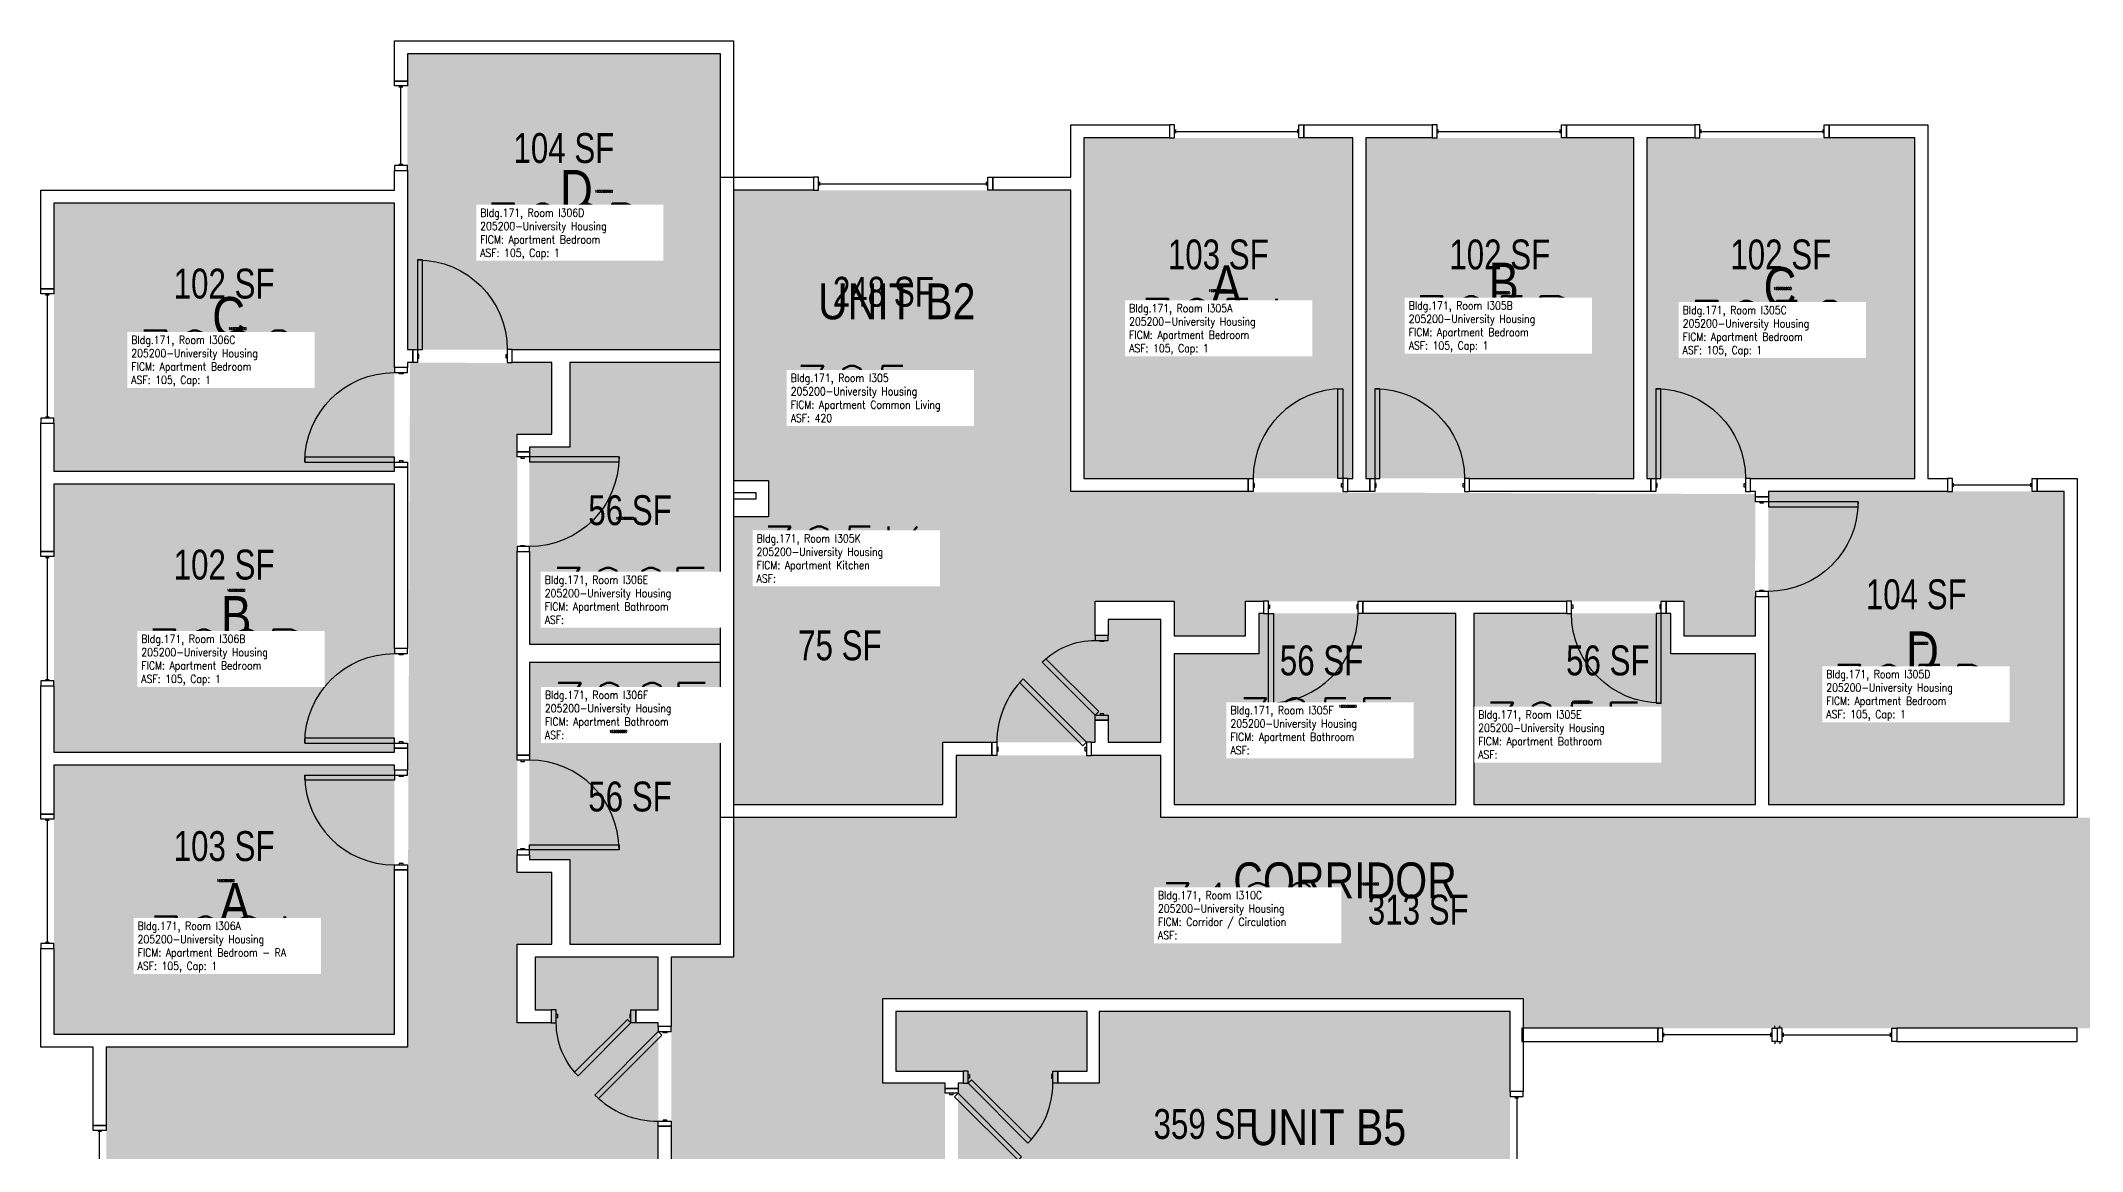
# Model space of a CAD drawing. Header units: inches. Extents: x 79 to 1966, y -19 to 1892.
# Drawn here: x 79 to 899, y 1446 to 1892 of the extents above; entities that cross this region are included whole.
import ezdxf
from ezdxf.enums import TextEntityAlignment as Align

# ---------------------------------------------------------------- set-up
doc = ezdxf.new("R2010")
doc.units = ezdxf.units.IN
doc.header["$LTSCALE"] = 48
doc.header["$MEASUREMENT"] = 0
for name, color, linetype in [('A-AREA-IDEN', 1, 'Continuous'), ('A-DOOR', 2, 'Continuous'), ('A-GLZ', 1, 'Continuous'), ('A-IDEN-RNUM', 7, 'Continuous'), ('A-IDEN-SNUM', 4, 'Continuous'), ('A-IDEN-VNUM', 4, 'Continuous'), ('A-WALL', 5, 'Continuous'), ('AREA-TEXT', 3, 'Continuous'), ('Rooms-Category-Color', 7, 'Continuous'), ('Rooms-College-Color', 7, 'Continuous'), ('Rooms-Department-Color', 7, 'Continuous'), ('Rooms-Division-Color', 7, 'Continuous'), ('Rooms-Information', 7, 'Continuous')]:
    doc.layers.add(name, color=color, linetype=linetype)
doc.styles.add('AREA', font='arial.ttf', dxfattribs={"width": 0.75, "height": 12})
doc.styles.add('ROOMSNUMBER', font='txt.shx', dxfattribs={"height": 0.03})
doc.styles.add('ROOMVNUMBER', font='simplex.shx', dxfattribs={"width": 0.85})
doc.styles.get("Standard").update_dxf_attribs({"font": 'ARIALN.TTF'})

msp = doc.modelspace()

# ---------------------------------------------------------------- hatches: boundary and pattern name
h = msp.add_hatch()
h.set_pattern_fill('ANSI31', color=256, style=0)
h.set_pattern_definition([(135, (956.54862, 2230.9285), (0.088388348, 0.088388348), [])])
h.paths.add_polyline_path([(625.08, 1646.98), (566.34, 1646.98), (566.34, 1637.77), (625.08, 1637.77)], flags=9)
h = msp.add_hatch()
h.set_pattern_fill('ANSI31', color=256, style=0)
h.set_pattern_definition([(225, (-293.52646, 1951.06687), (-0.088388348, 0.088388348), [])])
h.paths.add_polyline_path([(290.42, 1619.6), (290.42, 1560.86), (299.63, 1560.86), (299.63, 1619.6)], flags=9)
at = {"layer": 'Rooms-Category-Color', "true_color": 0x728ef3}
for points in [[(352.32, 1886.57), (226.57, 1886.59), (226.57, 1767.84), (352.32, 1767.84)], [(606.32, 1852.84), (498.32, 1852.84), (498.32, 1716.09), (606.32, 1716.09), (606.3, 1852.39)], [(719.19, 1852.84), (611.57, 1852.84), (611.55, 1716.1), (719.19, 1716.09), (719.18, 1852.39)], [(724.44, 1852.84), (832.07, 1852.84), (832.07, 1716.09), (724.43, 1716.1), (724.43, 1852.39)], [(768.07, 1652.84), (739.32, 1652.84), (739.32, 1666.71), (563.28, 1666.71), (563.28, 1652.84), (534.53, 1652.84), (534.53, 1666.71), (502.84, 1666.71), (502.84, 1653.04), (508.09, 1653.04), (508.09, 1659.46), (529.28, 1659.46), (529.28, 1610.09), (508.09, 1610.09), (508.09, 1619.04), (502.84, 1619.04), (502.84, 1610.09), (441.71, 1610.09), (441.71, 1715.21), (357.57, 1715.21), (357.57, 1831.84), (493.07, 1831.84), (493.07, 1710.84), (768.07, 1709.77), (767.85, 1652.84)], [(84.57, 1718.96), (84.57, 1826.59), (221.32, 1826.59), (221.3, 1718.95), (85.01, 1718.95)], [(284.57, 1762.59), (284.57, 1733.84), (270.69, 1733.84), (270.69, 1557.8), (284.57, 1557.8), (284.57, 1529.05), (270.69, 1529.05), (270.69, 1497.35), (284.37, 1497.35), (284.37, 1502.6), (277.94, 1502.6), (277.94, 1523.8), (327.32, 1523.8), (327.32, 1502.6), (318.37, 1502.6), (318.37, 1497.35), (327.32, 1497.35), (327.32, 1436.23), (222.19, 1436.23), (222.19, 1352.09), (105.57, 1352.09), (105.57, 1487.59), (226.57, 1487.59), (227.63, 1762.59), (284.57, 1762.37)], [(275.57, 1728.57), (275.57, 1649.44), (352.32, 1649.44), (352.32, 1762.57), (291.82, 1762.59), (291.82, 1728.59)], [(371.57, 1715.21), (371.57, 1700.59), (357.57, 1700.59), (357.57, 1585.09), (441.71, 1585.09), (441.71, 1715.21)], [(84.57, 1713.71), (84.57, 1606.09), (221.3, 1606.07), (221.32, 1713.71), (85.01, 1713.7)], [(892.05, 1585.09), (892.07, 1710.84), (773.32, 1710.84), (773.32, 1585.09)], [(647.66, 1585.09), (534.53, 1585.09), (534.53, 1645.59), (568.53, 1645.59), (568.53, 1661.84), (647.68, 1661.84)], [(734.05, 1661.84), (654.93, 1661.84), (654.93, 1585.09), (768.05, 1585.09), (768.07, 1645.59), (734.07, 1645.59)], [(352.32, 1642.18), (352.32, 1529.05), (291.82, 1529.05), (291.82, 1563.05), (275.57, 1563.05), (275.57, 1642.19)], [(84.57, 1600.84), (84.57, 1492.84), (221.32, 1492.84), (221.32, 1600.84), (85.01, 1600.82)], [(422.79, 1501.96), (499.54, 1501.96), (499.54, 1477.99), (487.79, 1477.99), (487.79, 1473.12), (504.42, 1473.12), (504.42, 1501.96), (669.54, 1501.96), (669.54, 1366.46), (548.54, 1366.46), (548.54, 978.59), (490.54, 978.59), (490.54, 1007.71), (500.54, 1007.71), (500.54, 1184.79), (490.54, 1184.79), (490.54, 1213.92), (504.41, 1213.92), (504.41, 1243.54), (497.16, 1243.54), (497.16, 1355.67), (436.79, 1355.67), (436.79, 1362.92), (422.79, 1362.92), (422.79, 1409.12), (447.79, 1409.12), (447.79, 1473.12), (449.79, 1473.12), (449.79, 1477.99), (422.79, 1477.99)]]:
    msp.add_hatch(color=171, dxfattribs=at).paths.add_polyline_path(points)
at = {"layer": 'Rooms-Category-Color', "true_color": 0xadadad}
for points in [[(357.57, 1579.84), (446.96, 1579.84), (446.96, 1604.84), (529.28, 1604.84), (529.28, 1579.84), (906.57, 1579.84), (906.57, 1495.21), (674.79, 1495.21), (674.79, 1507.21), (417.54, 1507.21), (332.57, 1507.21), (332.57, 1523.8), (357.57, 1523.8)], [(332.57, 1507.21), (417.54, 1507.21), (417.54, 1473.12), (442.54, 1473.12), (442.54, 1413.99), (417.54, 1413.99), (417.54, 849.94), (357.57, 809.24), (357.57, 1175.12), (332.57, 1175.12), (332.57, 1257.44), (357.57, 1257.44), (357.57, 1441.48), (332.57, 1441.48)]]:
    msp.add_hatch(color=253, dxfattribs=at).paths.add_polyline_path(points)
at = {"layer": 'Rooms-College-Color', "true_color": 0xadadad}
for points in [[(352.32, 1886.57), (226.57, 1886.59), (226.57, 1767.84), (352.32, 1767.84)], [(606.32, 1852.84), (498.32, 1852.84), (498.32, 1716.09), (606.32, 1716.09), (606.3, 1852.39)], [(719.19, 1852.84), (611.57, 1852.84), (611.55, 1716.1), (719.19, 1716.09), (719.18, 1852.39)], [(724.44, 1852.84), (832.07, 1852.84), (832.07, 1716.09), (724.43, 1716.1), (724.43, 1852.39)], [(768.07, 1652.84), (739.32, 1652.84), (739.32, 1666.71), (563.28, 1666.71), (563.28, 1652.84), (534.53, 1652.84), (534.53, 1666.71), (502.84, 1666.71), (502.84, 1653.04), (508.09, 1653.04), (508.09, 1659.46), (529.28, 1659.46), (529.28, 1610.09), (508.09, 1610.09), (508.09, 1619.04), (502.84, 1619.04), (502.84, 1610.09), (441.71, 1610.09), (441.71, 1715.21), (357.57, 1715.21), (357.57, 1831.84), (493.07, 1831.84), (493.07, 1710.84), (768.07, 1709.77), (767.85, 1652.84)], [(84.57, 1718.96), (84.57, 1826.59), (221.32, 1826.59), (221.3, 1718.95), (85.01, 1718.95)], [(284.57, 1762.59), (284.57, 1733.84), (270.69, 1733.84), (270.69, 1557.8), (284.57, 1557.8), (284.57, 1529.05), (270.69, 1529.05), (270.69, 1497.35), (284.37, 1497.35), (284.37, 1502.6), (277.94, 1502.6), (277.94, 1523.8), (327.32, 1523.8), (327.32, 1502.6), (318.37, 1502.6), (318.37, 1497.35), (327.32, 1497.35), (327.32, 1436.23), (222.19, 1436.23), (222.19, 1352.09), (105.57, 1352.09), (105.57, 1487.59), (226.57, 1487.59), (227.63, 1762.59), (284.57, 1762.37)], [(275.57, 1728.57), (275.57, 1649.44), (352.32, 1649.44), (352.32, 1762.57), (291.82, 1762.59), (291.82, 1728.59)], [(371.57, 1715.21), (371.57, 1700.59), (357.57, 1700.59), (357.57, 1585.09), (441.71, 1585.09), (441.71, 1715.21)], [(84.57, 1713.71), (84.57, 1606.09), (221.3, 1606.07), (221.32, 1713.71), (85.01, 1713.7)], [(892.05, 1585.09), (892.07, 1710.84), (773.32, 1710.84), (773.32, 1585.09)], [(647.66, 1585.09), (534.53, 1585.09), (534.53, 1645.59), (568.53, 1645.59), (568.53, 1661.84), (647.68, 1661.84)], [(734.05, 1661.84), (654.93, 1661.84), (654.93, 1585.09), (768.05, 1585.09), (768.07, 1645.59), (734.07, 1645.59)], [(352.32, 1642.18), (352.32, 1529.05), (291.82, 1529.05), (291.82, 1563.05), (275.57, 1563.05), (275.57, 1642.19)], [(84.57, 1600.84), (84.57, 1492.84), (221.32, 1492.84), (221.32, 1600.84), (85.01, 1600.82)], [(357.57, 1579.84), (446.96, 1579.84), (446.96, 1604.84), (529.28, 1604.84), (529.28, 1579.84), (906.57, 1579.84), (906.57, 1495.21), (674.79, 1495.21), (674.79, 1507.21), (417.54, 1507.21), (332.57, 1507.21), (332.57, 1523.8), (357.57, 1523.8)], [(332.57, 1507.21), (417.54, 1507.21), (417.54, 1473.12), (442.54, 1473.12), (442.54, 1413.99), (417.54, 1413.99), (417.54, 849.94), (357.57, 809.24), (357.57, 1175.12), (332.57, 1175.12), (332.57, 1257.44), (357.57, 1257.44), (357.57, 1441.48), (332.57, 1441.48)], [(422.79, 1501.96), (499.54, 1501.96), (499.54, 1477.99), (487.79, 1477.99), (487.79, 1473.12), (504.42, 1473.12), (504.42, 1501.96), (669.54, 1501.96), (669.54, 1366.46), (548.54, 1366.46), (548.54, 978.59), (490.54, 978.59), (490.54, 1007.71), (500.54, 1007.71), (500.54, 1184.79), (490.54, 1184.79), (490.54, 1213.92), (504.41, 1213.92), (504.41, 1243.54), (497.16, 1243.54), (497.16, 1355.67), (436.79, 1355.67), (436.79, 1362.92), (422.79, 1362.92), (422.79, 1409.12), (447.79, 1409.12), (447.79, 1473.12), (449.79, 1473.12), (449.79, 1477.99), (422.79, 1477.99)]]:
    msp.add_hatch(color=253, dxfattribs=at).paths.add_polyline_path(points)
at = {"layer": 'Rooms-Department-Color', "true_color": 0x604aed}
for points in [[(352.32, 1886.57), (226.57, 1886.59), (226.57, 1767.84), (352.32, 1767.84)], [(606.32, 1852.84), (498.32, 1852.84), (498.32, 1716.09), (606.32, 1716.09), (606.3, 1852.39)], [(719.19, 1852.84), (611.57, 1852.84), (611.55, 1716.1), (719.19, 1716.09), (719.18, 1852.39)], [(724.44, 1852.84), (832.07, 1852.84), (832.07, 1716.09), (724.43, 1716.1), (724.43, 1852.39)], [(768.07, 1652.84), (739.32, 1652.84), (739.32, 1666.71), (563.28, 1666.71), (563.28, 1652.84), (534.53, 1652.84), (534.53, 1666.71), (502.84, 1666.71), (502.84, 1653.04), (508.09, 1653.04), (508.09, 1659.46), (529.28, 1659.46), (529.28, 1610.09), (508.09, 1610.09), (508.09, 1619.04), (502.84, 1619.04), (502.84, 1610.09), (441.71, 1610.09), (441.71, 1715.21), (357.57, 1715.21), (357.57, 1831.84), (493.07, 1831.84), (493.07, 1710.84), (768.07, 1709.77), (767.85, 1652.84)], [(84.57, 1718.96), (84.57, 1826.59), (221.32, 1826.59), (221.3, 1718.95), (85.01, 1718.95)], [(284.57, 1762.59), (284.57, 1733.84), (270.69, 1733.84), (270.69, 1557.8), (284.57, 1557.8), (284.57, 1529.05), (270.69, 1529.05), (270.69, 1497.35), (284.37, 1497.35), (284.37, 1502.6), (277.94, 1502.6), (277.94, 1523.8), (327.32, 1523.8), (327.32, 1502.6), (318.37, 1502.6), (318.37, 1497.35), (327.32, 1497.35), (327.32, 1436.23), (222.19, 1436.23), (222.19, 1352.09), (105.57, 1352.09), (105.57, 1487.59), (226.57, 1487.59), (227.63, 1762.59), (284.57, 1762.37)], [(275.57, 1728.57), (275.57, 1649.44), (352.32, 1649.44), (352.32, 1762.57), (291.82, 1762.59), (291.82, 1728.59)], [(371.57, 1715.21), (371.57, 1700.59), (357.57, 1700.59), (357.57, 1585.09), (441.71, 1585.09), (441.71, 1715.21)], [(84.57, 1713.71), (84.57, 1606.09), (221.3, 1606.07), (221.32, 1713.71), (85.01, 1713.7)], [(892.05, 1585.09), (892.07, 1710.84), (773.32, 1710.84), (773.32, 1585.09)], [(647.66, 1585.09), (534.53, 1585.09), (534.53, 1645.59), (568.53, 1645.59), (568.53, 1661.84), (647.68, 1661.84)], [(734.05, 1661.84), (654.93, 1661.84), (654.93, 1585.09), (768.05, 1585.09), (768.07, 1645.59), (734.07, 1645.59)], [(352.32, 1642.18), (352.32, 1529.05), (291.82, 1529.05), (291.82, 1563.05), (275.57, 1563.05), (275.57, 1642.19)], [(84.57, 1600.84), (84.57, 1492.84), (221.32, 1492.84), (221.32, 1600.84), (85.01, 1600.82)], [(422.79, 1501.96), (499.54, 1501.96), (499.54, 1477.99), (487.79, 1477.99), (487.79, 1473.12), (504.42, 1473.12), (504.42, 1501.96), (669.54, 1501.96), (669.54, 1366.46), (548.54, 1366.46), (548.54, 978.59), (490.54, 978.59), (490.54, 1007.71), (500.54, 1007.71), (500.54, 1184.79), (490.54, 1184.79), (490.54, 1213.92), (504.41, 1213.92), (504.41, 1243.54), (497.16, 1243.54), (497.16, 1355.67), (436.79, 1355.67), (436.79, 1362.92), (422.79, 1362.92), (422.79, 1409.12), (447.79, 1409.12), (447.79, 1473.12), (449.79, 1473.12), (449.79, 1477.99), (422.79, 1477.99)]]:
    msp.add_hatch(color=173, dxfattribs=at).paths.add_polyline_path(points)
at = {"layer": 'Rooms-Department-Color', "true_color": 0xacacac}
for points in [[(357.57, 1579.84), (446.96, 1579.84), (446.96, 1604.84), (529.28, 1604.84), (529.28, 1579.84), (906.57, 1579.84), (906.57, 1495.21), (674.79, 1495.21), (674.79, 1507.21), (417.54, 1507.21), (332.57, 1507.21), (332.57, 1523.8), (357.57, 1523.8)], [(332.57, 1507.21), (417.54, 1507.21), (417.54, 1473.12), (442.54, 1473.12), (442.54, 1413.99), (417.54, 1413.99), (417.54, 849.94), (357.57, 809.24), (357.57, 1175.12), (332.57, 1175.12), (332.57, 1257.44), (357.57, 1257.44), (357.57, 1441.48), (332.57, 1441.48)]]:
    msp.add_hatch(color=253, dxfattribs=at).paths.add_polyline_path(points)
at = {"layer": 'Rooms-Division-Color', "true_color": 0x604aed}
for points in [[(352.32, 1886.57), (226.57, 1886.59), (226.57, 1767.84), (352.32, 1767.84)], [(606.32, 1852.84), (498.32, 1852.84), (498.32, 1716.09), (606.32, 1716.09), (606.3, 1852.39)], [(719.19, 1852.84), (611.57, 1852.84), (611.55, 1716.1), (719.19, 1716.09), (719.18, 1852.39)], [(724.44, 1852.84), (832.07, 1852.84), (832.07, 1716.09), (724.43, 1716.1), (724.43, 1852.39)], [(768.07, 1652.84), (739.32, 1652.84), (739.32, 1666.71), (563.28, 1666.71), (563.28, 1652.84), (534.53, 1652.84), (534.53, 1666.71), (502.84, 1666.71), (502.84, 1653.04), (508.09, 1653.04), (508.09, 1659.46), (529.28, 1659.46), (529.28, 1610.09), (508.09, 1610.09), (508.09, 1619.04), (502.84, 1619.04), (502.84, 1610.09), (441.71, 1610.09), (441.71, 1715.21), (357.57, 1715.21), (357.57, 1831.84), (493.07, 1831.84), (493.07, 1710.84), (768.07, 1709.77), (767.85, 1652.84)], [(84.57, 1718.96), (84.57, 1826.59), (221.32, 1826.59), (221.3, 1718.95), (85.01, 1718.95)], [(284.57, 1762.59), (284.57, 1733.84), (270.69, 1733.84), (270.69, 1557.8), (284.57, 1557.8), (284.57, 1529.05), (270.69, 1529.05), (270.69, 1497.35), (284.37, 1497.35), (284.37, 1502.6), (277.94, 1502.6), (277.94, 1523.8), (327.32, 1523.8), (327.32, 1502.6), (318.37, 1502.6), (318.37, 1497.35), (327.32, 1497.35), (327.32, 1436.23), (222.19, 1436.23), (222.19, 1352.09), (105.57, 1352.09), (105.57, 1487.59), (226.57, 1487.59), (227.63, 1762.59), (284.57, 1762.37)], [(275.57, 1728.57), (275.57, 1649.44), (352.32, 1649.44), (352.32, 1762.57), (291.82, 1762.59), (291.82, 1728.59)], [(371.57, 1715.21), (371.57, 1700.59), (357.57, 1700.59), (357.57, 1585.09), (441.71, 1585.09), (441.71, 1715.21)], [(84.57, 1713.71), (84.57, 1606.09), (221.3, 1606.07), (221.32, 1713.71), (85.01, 1713.7)], [(892.05, 1585.09), (892.07, 1710.84), (773.32, 1710.84), (773.32, 1585.09)], [(647.66, 1585.09), (534.53, 1585.09), (534.53, 1645.59), (568.53, 1645.59), (568.53, 1661.84), (647.68, 1661.84)], [(734.05, 1661.84), (654.93, 1661.84), (654.93, 1585.09), (768.05, 1585.09), (768.07, 1645.59), (734.07, 1645.59)], [(352.32, 1642.18), (352.32, 1529.05), (291.82, 1529.05), (291.82, 1563.05), (275.57, 1563.05), (275.57, 1642.19)], [(84.57, 1600.84), (84.57, 1492.84), (221.32, 1492.84), (221.32, 1600.84), (85.01, 1600.82)], [(422.79, 1501.96), (499.54, 1501.96), (499.54, 1477.99), (487.79, 1477.99), (487.79, 1473.12), (504.42, 1473.12), (504.42, 1501.96), (669.54, 1501.96), (669.54, 1366.46), (548.54, 1366.46), (548.54, 978.59), (490.54, 978.59), (490.54, 1007.71), (500.54, 1007.71), (500.54, 1184.79), (490.54, 1184.79), (490.54, 1213.92), (504.41, 1213.92), (504.41, 1243.54), (497.16, 1243.54), (497.16, 1355.67), (436.79, 1355.67), (436.79, 1362.92), (422.79, 1362.92), (422.79, 1409.12), (447.79, 1409.12), (447.79, 1473.12), (449.79, 1473.12), (449.79, 1477.99), (422.79, 1477.99)]]:
    msp.add_hatch(color=173, dxfattribs=at).paths.add_polyline_path(points)
at = {"layer": 'Rooms-Division-Color', "true_color": 0xadadad}
for points in [[(357.57, 1579.84), (446.96, 1579.84), (446.96, 1604.84), (529.28, 1604.84), (529.28, 1579.84), (906.57, 1579.84), (906.57, 1495.21), (674.79, 1495.21), (674.79, 1507.21), (417.54, 1507.21), (332.57, 1507.21), (332.57, 1523.8), (357.57, 1523.8)], [(332.57, 1507.21), (417.54, 1507.21), (417.54, 1473.12), (442.54, 1473.12), (442.54, 1413.99), (417.54, 1413.99), (417.54, 849.94), (357.57, 809.24), (357.57, 1175.12), (332.57, 1175.12), (332.57, 1257.44), (357.57, 1257.44), (357.57, 1441.48), (332.57, 1441.48)]]:
    msp.add_hatch(color=253, dxfattribs=at).paths.add_polyline_path(points)

# ---------------------------------------------------------------- linework, layer by layer
at = {"layer": 'A-DOOR'}
for points in [[(230.69, 1767.84), (232.69, 1767.84), (232.69, 1803.84), (230.69, 1803.84)], [(230.69, 1762.59), (228.69, 1762.59), (228.69, 1767.84), (230.69, 1767.84)], [(230.69, 1764.34), (231.19, 1764.34), (231.19, 1765.84), (230.69, 1765.84)], [(266.69, 1764.34), (266.19, 1764.34), (266.19, 1765.84), (266.69, 1765.84)], [(266.69, 1762.59), (268.69, 1762.59), (268.69, 1767.84), (266.69, 1767.84)], [(226.57, 1758.59), (226.57, 1760.59), (221.32, 1760.59), (221.32, 1758.59)], [(224.82, 1758.59), (224.82, 1758.09), (223.32, 1758.09), (223.32, 1758.59)], [(602.32, 1716.09), (600.32, 1716.09), (600.32, 1752.09), (602.32, 1752.09)], [(615.19, 1716.09), (617.19, 1716.09), (617.19, 1752.09), (615.19, 1752.09)], [(728.07, 1716.09), (730.07, 1716.09), (730.07, 1752.09), (728.07, 1752.09)], [(221.32, 1722.59), (221.32, 1724.59), (185.32, 1724.59), (185.32, 1722.59)], [(226.57, 1722.59), (226.57, 1720.59), (221.32, 1720.59), (221.32, 1722.59)], [(224.82, 1722.59), (224.82, 1723.09), (223.32, 1723.09), (223.32, 1722.59)], [(270.69, 1724.69), (270.69, 1726.69), (275.57, 1726.69), (275.57, 1724.69)], [(272.07, 1724.69), (272.07, 1724.19), (273.57, 1724.19), (273.57, 1724.69)], [(275.57, 1724.69), (275.57, 1722.69), (311.57, 1722.69), (311.57, 1724.69)], [(566.32, 1710.84), (564.32, 1710.84), (564.32, 1716.09), (566.32, 1716.09)], [(566.32, 1712.59), (566.82, 1712.59), (566.82, 1714.09), (566.32, 1714.09)], [(602.32, 1712.59), (601.82, 1712.59), (601.82, 1714.09), (602.32, 1714.09)], [(602.32, 1710.84), (604.32, 1710.84), (604.32, 1716.09), (602.32, 1716.09)], [(615.19, 1710.84), (613.19, 1710.84), (613.19, 1716.09), (615.19, 1716.09)], [(615.19, 1712.59), (615.69, 1712.59), (615.69, 1714.09), (615.19, 1714.09)], [(651.19, 1712.59), (650.69, 1712.59), (650.69, 1714.09), (651.19, 1714.09)], [(651.19, 1710.84), (653.19, 1710.84), (653.19, 1716.09), (651.19, 1716.09)], [(728.07, 1710.84), (726.07, 1710.84), (726.07, 1716.09), (728.07, 1716.09)], [(728.07, 1712.59), (728.57, 1712.59), (728.57, 1714.09), (728.07, 1714.09)], [(764.07, 1712.59), (763.57, 1712.59), (763.57, 1714.09), (764.07, 1714.09)], [(764.07, 1710.84), (766.07, 1710.84), (766.07, 1716.09), (764.07, 1716.09)], [(768.07, 1706.71), (768.07, 1708.71), (773.32, 1708.71), (773.32, 1706.71)], [(769.82, 1706.71), (769.82, 1706.21), (771.32, 1706.21), (771.32, 1706.71)], [(773.32, 1706.71), (773.32, 1704.71), (809.32, 1704.71), (809.32, 1706.71)], [(270.69, 1688.69), (270.69, 1686.69), (275.57, 1686.69), (275.57, 1688.69)], [(272.07, 1688.69), (272.07, 1689.19), (273.57, 1689.19), (273.57, 1688.69)], [(572.43, 1666.71), (570.43, 1666.71), (570.43, 1661.84), (572.43, 1661.84)], [(572.43, 1665.34), (572.93, 1665.34), (572.93, 1663.84), (572.43, 1663.84)], [(608.43, 1665.34), (607.93, 1665.34), (607.93, 1663.84), (608.43, 1663.84)], [(608.43, 1666.71), (610.43, 1666.71), (610.43, 1661.84), (608.43, 1661.84)], [(694.18, 1666.71), (692.18, 1666.71), (692.18, 1661.84), (694.18, 1661.84)], [(694.18, 1665.34), (694.68, 1665.34), (694.68, 1663.84), (694.18, 1663.84)], [(730.18, 1665.34), (729.68, 1665.34), (729.68, 1663.84), (730.18, 1663.84)], [(730.18, 1666.71), (732.18, 1666.71), (732.18, 1661.84), (730.18, 1661.84)], [(768.07, 1670.71), (768.07, 1668.71), (773.32, 1668.71), (773.32, 1670.71)], [(769.82, 1670.71), (769.82, 1671.21), (771.32, 1671.21), (771.32, 1670.71)], [(572.43, 1661.84), (574.43, 1661.84), (574.43, 1625.84), (572.43, 1625.84)], [(730.18, 1661.84), (728.18, 1661.84), (728.18, 1625.84), (730.18, 1625.84)], [(508.09, 1651.04), (508.09, 1653.04), (502.84, 1653.04), (502.84, 1651.04)], [(506.34, 1651.04), (506.34, 1650.54), (504.84, 1650.54), (504.84, 1651.04)], [(226.57, 1645.71), (226.57, 1647.71), (221.32, 1647.71), (221.32, 1645.71)], [(224.82, 1645.71), (224.82, 1645.21), (223.32, 1645.21), (223.32, 1645.71)], [(502.84, 1621.04), (504.25, 1622.45), (483.04, 1643.66), (481.62, 1642.25)], [(499.35, 1610.09), (497.93, 1608.67), (472.48, 1634.13), (473.89, 1635.54)], [(508.09, 1621.04), (508.09, 1619.04), (502.84, 1619.04), (502.84, 1621.04)], [(506.34, 1621.04), (506.34, 1621.54), (504.84, 1621.54), (504.84, 1621.04)], [(221.32, 1609.71), (221.32, 1611.71), (185.32, 1611.71), (185.32, 1609.71)], [(226.57, 1609.71), (226.57, 1607.71), (221.32, 1607.71), (221.32, 1609.71)], [(224.82, 1609.71), (224.82, 1610.21), (223.32, 1610.21), (223.32, 1609.71)], [(463.35, 1604.84), (461.35, 1604.84), (461.35, 1610.09), (463.35, 1610.09)], [(463.35, 1606.59), (463.85, 1606.59), (463.85, 1608.09), (463.35, 1608.09)], [(499.35, 1606.59), (498.85, 1606.59), (498.85, 1608.09), (499.35, 1608.09)], [(499.35, 1604.84), (501.35, 1604.84), (501.35, 1610.09), (499.35, 1610.09)], [(270.69, 1602.94), (270.69, 1604.94), (275.57, 1604.94), (275.57, 1602.94)], [(272.07, 1602.94), (272.07, 1602.44), (273.57, 1602.44), (273.57, 1602.94)], [(221.32, 1596.84), (221.32, 1594.84), (185.32, 1594.84), (185.32, 1596.84)], [(226.57, 1596.84), (226.57, 1598.84), (221.32, 1598.84), (221.32, 1596.84)], [(224.82, 1596.84), (224.82, 1596.34), (223.32, 1596.34), (223.32, 1596.84)], [(270.69, 1566.94), (270.69, 1564.94), (275.57, 1564.94), (275.57, 1566.94)], [(272.07, 1566.94), (272.07, 1567.44), (273.57, 1567.44), (273.57, 1566.94)], [(275.57, 1566.94), (275.57, 1568.94), (311.57, 1568.94), (311.57, 1566.94)], [(226.57, 1560.84), (226.57, 1558.84), (221.32, 1558.84), (221.32, 1560.84)], [(224.82, 1560.84), (224.82, 1561.34), (223.32, 1561.34), (223.32, 1560.84)], [(286.37, 1502.6), (284.37, 1502.6), (284.37, 1497.35), (286.37, 1497.35)], [(286.37, 1500.85), (286.87, 1500.85), (286.87, 1499.35), (286.37, 1499.35)], [(316.37, 1500.85), (315.87, 1500.85), (315.87, 1499.35), (316.37, 1499.35)], [(316.37, 1502.6), (318.37, 1502.6), (318.37, 1497.35), (316.37, 1497.35)], [(316.37, 1497.35), (314.95, 1498.77), (293.74, 1477.55), (295.15, 1476.14)], [(327.32, 1493.87), (328.73, 1492.45), (303.28, 1467), (301.86, 1468.41)], [(332.57, 1493.87), (332.57, 1495.87), (327.32, 1495.87), (327.32, 1493.87)], [(330.82, 1493.87), (330.82, 1493.37), (329.32, 1493.37), (329.32, 1493.87)], [(451.82, 1477.99), (449.82, 1477.99), (449.82, 1473.12), (451.82, 1473.12)], [(451.82, 1476.62), (452.32, 1476.62), (452.32, 1475.12), (451.82, 1475.12)], [(485.82, 1476.62), (485.32, 1476.62), (485.32, 1475.12), (485.82, 1475.12)], [(485.82, 1477.99), (487.82, 1477.99), (487.82, 1473.12), (485.82, 1473.12)], [(442.57, 1469.09), (442.57, 1471.09), (447.82, 1471.09), (447.82, 1469.09)], [(444.32, 1469.09), (444.32, 1468.59), (445.82, 1468.59), (445.82, 1469.09)], [(447.82, 1469.09), (446.4, 1467.68), (471.86, 1442.22), (473.27, 1443.63)], [(451.82, 1473.12), (453.23, 1474.53), (477.27, 1450.49), (475.86, 1449.07)], [(332.57, 1457.87), (332.57, 1455.87), (327.32, 1455.87), (327.32, 1457.87)], [(330.82, 1457.87), (330.82, 1458.37), (329.32, 1458.37), (329.32, 1457.87)]]:
    msp.add_lwpolyline(points, close=True, dxfattribs=at)
at = {"layer": 'A-DOOR', "extrusion": (0, 0, -1)}
for centre, radius, start, end in [((-230.69, 1767.84), 36, 90, 180), ((-221.32, 1722.59), 36, 0, 90), ((-615.19, 1716.09), 36, 90, 180), ((-728.07, 1716.09), 36, 90, 180), ((-275.57, 1724.69), 36, 180, 270), ((-773.32, 1706.71), 36, 180, 270), ((-730.18, 1661.84), 36, 270, 0), ((-502.84, 1621.04), 30, 45, 90), ((-221.32, 1609.71), 36, 0, 90), ((-316.37, 1497.35), 30, 315, 0)]:
    msp.add_arc(centre, radius, start, end, dxfattribs=at)
at = {"layer": 'A-DOOR'}
for centre, radius, start, end in [((602.32, 1716.09), 36, 90, 180), ((572.43, 1661.84), 36, 270, 0), ((499.35, 1610.09), 36, 135, 180), ((275.57, 1566.94), 36, 0, 90), ((221.32, 1596.84), 36, 180, 270), ((327.32, 1493.87), 36, 225, 270), ((451.82, 1473.12), 34, 315, 0)]:
    msp.add_arc(centre, radius, start, end, dxfattribs=at)
at = {"layer": 'A-GLZ'}
for p, q in [((224.69, 1873.2), (223.19, 1873.2)), ((223.94, 1842.2), (223.94, 1873.2)), ((535.22, 1854.71), (535.22, 1856.21)), ((535.22, 1855.46), (584.22, 1855.46)), ((584.22, 1854.71), (584.22, 1856.21)), ((640.69, 1854.71), (640.69, 1856.21)), ((640.69, 1855.46), (689.69, 1855.46)), ((689.69, 1854.71), (689.69, 1856.21)), ((746.22, 1854.71), (746.22, 1856.21)), ((746.22, 1855.46), (795.22, 1855.46)), ((795.22, 1854.71), (795.22, 1856.21)), ((224.69, 1842.2), (223.19, 1842.2)), ((392.18, 1833.71), (392.18, 1835.21)), ((392.18, 1834.46), (459.18, 1834.46)), ((459.18, 1833.71), (459.18, 1835.21)), ((82.69, 1789.74), (81.19, 1789.74)), ((81.94, 1740.74), (81.94, 1789.74)), ((82.69, 1740.74), (81.19, 1740.74)), ((847.69, 1712.71), (847.69, 1714.21)), ((878.69, 1712.71), (878.69, 1714.21)), ((847.69, 1713.46), (878.69, 1713.46)), ((82.69, 1684.21), (81.19, 1684.21)), ((81.94, 1635.21), (81.94, 1684.21)), ((82.69, 1635.21), (81.19, 1635.21)), ((82.69, 1578.74), (81.19, 1578.74)), ((81.94, 1529.74), (81.94, 1578.74)), ((82.69, 1529.74), (81.19, 1529.74)), ((730.82, 1495.21), (728.82, 1495.21)), ((728.82, 1495.21), (728.82, 1489.96)), ((730.82, 1489.96), (730.82, 1495.21)), ((731.32, 1491.84), (731.32, 1493.34)), ((774.32, 1492.59), (731.32, 1492.59)), ((774.32, 1491.84), (774.32, 1493.34)), ((774.82, 1495.21), (776.82, 1495.21)), ((774.82, 1489.96), (774.82, 1495.21)), ((775.82, 1495.21), (775.82, 1496.21)), ((778.82, 1495.21), (776.82, 1495.21)), ((776.82, 1495.21), (776.82, 1489.96)), ((776.82, 1495.21), (776.82, 1489.96)), ((777.82, 1495.21), (777.82, 1496.21)), ((778.82, 1489.96), (778.82, 1495.21)), ((779.32, 1491.84), (779.32, 1493.34)), ((779.32, 1492.59), (822.32, 1492.59)), ((822.32, 1491.84), (822.32, 1493.34)), ((822.82, 1495.21), (824.82, 1495.21)), ((822.82, 1489.96), (822.82, 1495.21)), ((824.82, 1495.21), (824.82, 1489.96)), ((728.82, 1489.96), (730.82, 1489.96)), ((776.82, 1489.96), (774.82, 1489.96)), ((775.82, 1489.96), (775.82, 1488.96)), ((776.82, 1489.96), (778.82, 1489.96)), ((777.82, 1489.96), (777.82, 1488.96)), ((824.82, 1489.96), (822.82, 1489.96)), ((671.44, 1467.34), (672.94, 1467.34)), ((672.19, 1467.34), (672.19, 1400.34)), ((103.69, 1453.7), (102.19, 1453.7)), ((102.94, 1386.7), (102.94, 1453.7))]:
    msp.add_line(p, q, dxfattribs=at)
for points in [[(221.32, 1873.7), (221.32, 1875.7), (226.57, 1875.7), (226.57, 1873.7)], [(534.72, 1858.09), (532.72, 1858.09), (532.72, 1852.84), (534.72, 1852.84)], [(584.72, 1858.09), (586.72, 1858.09), (586.72, 1852.84), (584.72, 1852.84)], [(640.19, 1858.09), (638.19, 1858.09), (638.19, 1852.84), (640.19, 1852.84)], [(690.19, 1858.09), (692.19, 1858.09), (692.19, 1852.84), (690.19, 1852.84)], [(745.72, 1858.09), (743.72, 1858.09), (743.72, 1852.84), (745.72, 1852.84)], [(795.72, 1858.09), (797.72, 1858.09), (797.72, 1852.84), (795.72, 1852.84)], [(221.32, 1841.7), (221.32, 1839.7), (226.57, 1839.7), (226.57, 1841.7)], [(391.68, 1837.09), (389.68, 1837.09), (389.68, 1831.84), (391.68, 1831.84)], [(459.68, 1837.09), (461.68, 1837.09), (461.68, 1831.84), (459.68, 1831.84)], [(79.32, 1790.24), (79.32, 1792.24), (84.57, 1792.24), (84.57, 1790.24)], [(79.32, 1740.24), (79.32, 1738.24), (84.57, 1738.24), (84.57, 1740.24)], [(847.19, 1716.09), (845.19, 1716.09), (845.19, 1710.84), (847.19, 1710.84)], [(879.19, 1716.09), (881.19, 1716.09), (881.19, 1710.84), (879.19, 1710.84)], [(79.32, 1684.71), (79.32, 1686.71), (84.57, 1686.71), (84.57, 1684.71)], [(79.32, 1634.71), (79.32, 1632.71), (84.57, 1632.71), (84.57, 1634.71)], [(79.32, 1579.24), (79.32, 1581.24), (84.57, 1581.24), (84.57, 1579.24)], [(79.32, 1529.24), (79.32, 1527.24), (84.57, 1527.24), (84.57, 1529.24)], [(674.82, 1467.84), (674.82, 1469.84), (669.57, 1469.84), (669.57, 1467.84)], [(100.32, 1454.2), (100.32, 1456.2), (105.57, 1456.2), (105.57, 1454.2)]]:
    msp.add_lwpolyline(points, close=True, dxfattribs=at)
at = {"layer": 'A-WALL'}
for p, q in [((221.32, 1875.7), (221.32, 1891.84)), ((221.32, 1891.84), (357.57, 1891.84)), ((226.57, 1886.59), (226.57, 1875.7)), ((352.32, 1886.59), (226.57, 1886.59)), ((352.32, 1767.84), (352.32, 1886.59)), ((357.57, 1891.84), (357.57, 1763.21)), ((226.57, 1875.7), (221.32, 1875.7)), ((493.07, 1858.09), (532.72, 1858.09)), ((493.07, 1837.09), (493.07, 1858.09)), ((532.72, 1858.09), (532.72, 1852.84)), ((586.72, 1858.09), (638.19, 1858.09)), ((586.72, 1852.84), (586.72, 1858.09)), ((638.19, 1858.09), (638.19, 1852.84)), ((692.19, 1852.84), (692.19, 1858.09)), ((692.19, 1858.09), (743.72, 1858.09)), ((743.72, 1858.09), (743.72, 1852.84)), ((797.72, 1858.09), (837.32, 1858.09)), ((797.72, 1852.84), (797.72, 1858.09)), ((837.32, 1858.09), (837.32, 1716.09)), ((532.72, 1852.84), (498.32, 1852.84)), ((498.32, 1852.84), (498.32, 1716.09)), ((606.32, 1852.84), (586.72, 1852.84)), ((606.32, 1716.09), (606.32, 1852.84)), ((638.19, 1852.84), (611.57, 1852.84)), ((611.57, 1852.84), (611.57, 1716.09)), ((719.19, 1852.84), (692.19, 1852.84)), ((719.19, 1716.09), (719.19, 1852.84)), ((724.44, 1852.84), (724.44, 1716.09)), ((743.72, 1852.84), (724.44, 1852.84)), ((832.07, 1852.84), (797.72, 1852.84)), ((832.07, 1716.09), (832.07, 1852.84)), ((221.32, 1831.84), (221.32, 1839.7)), ((221.32, 1839.7), (226.57, 1839.7)), ((226.57, 1839.7), (226.57, 1831.21)), ((352.32, 1837.09), (389.68, 1837.09)), ((352.32, 1579.84), (352.32, 1837.09)), ((389.68, 1837.09), (389.68, 1831.84)), ((461.68, 1837.09), (493.07, 1837.09)), ((461.68, 1831.84), (461.68, 1837.09)), ((79.32, 1831.84), (221.32, 1831.84)), ((79.32, 1792.24), (79.32, 1831.84)), ((226.57, 1831.21), (226.57, 1767.84)), ((389.68, 1831.84), (357.57, 1831.84)), ((357.57, 1831.84), (357.57, 1715.21)), ((493.07, 1831.84), (461.68, 1831.84)), ((493.07, 1710.84), (493.07, 1831.84)), ((221.32, 1826.59), (84.57, 1826.59)), ((84.57, 1826.59), (84.57, 1792.24)), ((221.32, 1760.59), (221.32, 1826.59)), ((84.57, 1792.24), (79.32, 1792.24)), ((226.57, 1767.84), (228.69, 1767.84)), ((228.69, 1767.84), (228.69, 1762.59)), ((268.69, 1762.59), (268.69, 1767.84)), ((268.69, 1767.84), (271.32, 1767.84)), ((271.32, 1767.84), (352.32, 1767.84)), ((357.57, 1763.21), (357.57, 1523.8)), ((226.57, 1760.59), (221.32, 1760.59)), ((226.57, 1762.59), (226.57, 1760.59)), ((228.69, 1762.59), (226.57, 1762.59)), ((271.32, 1762.59), (268.69, 1762.59)), ((284.57, 1762.59), (271.32, 1762.59)), ((284.57, 1733.84), (284.57, 1762.59)), ((352.32, 1762.59), (291.82, 1762.59)), ((291.82, 1762.59), (291.82, 1728.59)), ((352.32, 1649.44), (352.32, 1762.59)), ((79.32, 1738.24), (84.57, 1738.24)), ((79.32, 1686.71), (79.32, 1738.24)), ((84.57, 1738.24), (84.57, 1718.96)), ((270.69, 1726.69), (270.69, 1733.84)), ((270.69, 1733.84), (284.57, 1733.84)), ((275.57, 1726.69), (270.69, 1726.69)), ((275.57, 1728.59), (275.57, 1726.69)), ((291.82, 1728.59), (275.57, 1728.59)), ((84.57, 1718.96), (221.32, 1718.96)), ((221.32, 1718.96), (221.32, 1720.59)), ((221.32, 1720.59), (226.57, 1720.59)), ((226.57, 1720.59), (226.57, 1647.71)), ((357.57, 1715.21), (371.57, 1715.21)), ((371.57, 1715.21), (371.57, 1700.59)), ((498.32, 1716.09), (564.32, 1716.09)), ((564.32, 1716.09), (564.32, 1710.84)), ((604.32, 1716.09), (606.32, 1716.09)), ((604.32, 1710.84), (604.32, 1716.09)), ((611.57, 1716.09), (613.19, 1716.09)), ((613.19, 1716.09), (613.19, 1710.84)), ((653.19, 1716.09), (719.19, 1716.09)), ((653.19, 1710.84), (653.19, 1716.09)), ((724.44, 1716.09), (726.07, 1716.09)), ((726.07, 1716.09), (726.07, 1710.84)), ((766.07, 1716.09), (832.07, 1716.09)), ((766.07, 1710.84), (766.07, 1716.09)), ((837.32, 1716.09), (845.19, 1716.09)), ((845.19, 1716.09), (845.19, 1710.84)), ((881.19, 1716.09), (897.32, 1716.09)), ((881.19, 1710.84), (881.19, 1716.09)), ((897.32, 1716.09), (897.32, 1579.84)), ((221.32, 1713.71), (84.57, 1713.71)), ((84.57, 1713.71), (84.57, 1686.71)), ((221.32, 1647.71), (221.32, 1713.71)), ((357.57, 1710.34), (357.57, 1707.84)), ((366.69, 1710.34), (357.57, 1710.34)), ((357.57, 1707.84), (366.69, 1707.84)), ((366.69, 1707.84), (366.69, 1710.34)), ((564.32, 1710.84), (493.07, 1710.84)), ((613.19, 1710.84), (604.32, 1710.84)), ((726.07, 1710.84), (653.19, 1710.84)), ((768.07, 1710.84), (766.07, 1710.84)), ((768.07, 1708.71), (768.07, 1710.84)), ((773.32, 1708.71), (768.07, 1708.71)), ((836.69, 1710.84), (773.32, 1710.84)), ((773.32, 1710.84), (773.32, 1708.71)), ((845.19, 1710.84), (836.69, 1710.84)), ((892.07, 1710.84), (881.19, 1710.84)), ((892.07, 1585.09), (892.07, 1710.84)), ((357.57, 1700.59), (357.57, 1585.09)), ((371.57, 1700.59), (357.57, 1700.59)), ((84.57, 1686.71), (79.32, 1686.71)), ((270.69, 1604.94), (270.69, 1686.69)), ((270.69, 1686.69), (275.57, 1686.69)), ((275.57, 1686.69), (275.57, 1649.44)), ((502.84, 1666.71), (534.53, 1666.71)), ((502.84, 1653.04), (502.84, 1666.71)), ((534.53, 1666.71), (534.53, 1652.84)), ((563.28, 1666.71), (570.43, 1666.71)), ((563.28, 1652.84), (563.28, 1666.71)), ((570.43, 1666.71), (570.43, 1661.84)), ((610.43, 1666.71), (692.18, 1666.71)), ((610.43, 1661.84), (610.43, 1666.71)), ((692.18, 1666.71), (692.18, 1661.84)), ((732.18, 1666.71), (739.32, 1666.71)), ((732.18, 1661.84), (732.18, 1666.71)), ((739.32, 1666.71), (739.32, 1652.84)), ((768.07, 1666.09), (768.07, 1668.71)), ((768.07, 1668.71), (773.32, 1668.71)), ((768.07, 1652.84), (768.07, 1666.09)), ((773.32, 1668.71), (773.32, 1666.09)), ((773.32, 1666.09), (773.32, 1585.09)), ((529.28, 1659.46), (508.09, 1659.46)), ((508.09, 1659.46), (508.09, 1653.04)), ((529.28, 1610.09), (529.28, 1659.46)), ((570.43, 1661.84), (568.53, 1661.84)), ((568.53, 1661.84), (568.53, 1645.59)), ((647.68, 1661.84), (610.43, 1661.84)), ((647.68, 1585.09), (647.68, 1661.84)), ((692.18, 1661.84), (654.93, 1661.84)), ((654.93, 1661.84), (654.93, 1585.09)), ((734.07, 1661.84), (732.18, 1661.84)), ((734.07, 1645.59), (734.07, 1661.84)), ((275.57, 1649.44), (352.32, 1649.44)), ((508.09, 1653.04), (502.84, 1653.04)), ((534.53, 1652.84), (563.28, 1652.84)), ((739.32, 1652.84), (768.07, 1652.84)), ((226.57, 1647.71), (221.32, 1647.71)), ((275.57, 1642.19), (275.57, 1604.94)), ((352.32, 1642.19), (275.57, 1642.19)), ((352.32, 1529.05), (352.32, 1642.19)), ((568.53, 1645.59), (534.53, 1645.59)), ((534.53, 1645.59), (534.53, 1585.09)), ((768.07, 1645.59), (734.07, 1645.59)), ((768.07, 1585.09), (768.07, 1645.59)), ((79.32, 1581.24), (79.32, 1632.71)), ((79.32, 1632.71), (84.57, 1632.71)), ((84.57, 1632.71), (84.57, 1606.09)), ((502.84, 1610.09), (502.84, 1619.04)), ((502.84, 1619.04), (508.09, 1619.04)), ((508.09, 1619.04), (508.09, 1610.09)), ((221.32, 1606.09), (221.32, 1607.71)), ((221.32, 1607.71), (226.57, 1607.71)), ((226.57, 1607.71), (226.57, 1598.84)), ((441.71, 1610.09), (461.35, 1610.09)), ((441.71, 1585.09), (441.71, 1610.09)), ((461.35, 1610.09), (461.35, 1604.84)), ((501.35, 1610.09), (502.84, 1610.09)), ((501.35, 1604.84), (501.35, 1610.09)), ((508.09, 1610.09), (529.28, 1610.09)), ((84.57, 1606.09), (221.32, 1606.09)), ((84.57, 1600.84), (84.57, 1581.24)), ((221.32, 1600.84), (84.57, 1600.84)), ((221.32, 1598.84), (221.32, 1600.84)), ((275.57, 1604.94), (270.69, 1604.94)), ((461.35, 1604.84), (446.96, 1604.84)), ((446.96, 1604.84), (446.96, 1579.84)), ((529.28, 1604.84), (501.35, 1604.84)), ((529.28, 1579.84), (529.28, 1604.84)), ((226.57, 1598.84), (221.32, 1598.84)), ((357.57, 1585.09), (441.71, 1585.09)), ((534.53, 1585.09), (647.68, 1585.09)), ((654.93, 1585.09), (768.07, 1585.09)), ((773.32, 1585.09), (892.07, 1585.09)), ((84.57, 1581.24), (79.32, 1581.24)), ((446.96, 1579.84), (352.32, 1579.84)), ((768.69, 1579.84), (529.28, 1579.84)), ((897.32, 1579.84), (768.69, 1579.84)), ((221.32, 1492.84), (221.32, 1558.84)), ((221.32, 1558.84), (226.57, 1558.84)), ((226.57, 1558.84), (226.57, 1487.59)), ((270.69, 1557.8), (270.69, 1564.94)), ((270.69, 1564.94), (275.57, 1564.94)), ((275.57, 1564.94), (275.57, 1563.05)), ((275.57, 1563.05), (291.82, 1563.05)), ((291.82, 1563.05), (291.82, 1529.05)), ((284.57, 1557.8), (270.69, 1557.8)), ((284.57, 1529.05), (284.57, 1557.8)), ((79.32, 1487.59), (79.32, 1527.24)), ((79.32, 1527.24), (84.57, 1527.24)), ((84.57, 1527.24), (84.57, 1492.84)), ((270.69, 1497.35), (270.69, 1529.05)), ((270.69, 1529.05), (284.57, 1529.05)), ((291.82, 1529.05), (352.32, 1529.05)), ((277.94, 1523.8), (277.94, 1502.6)), ((327.32, 1523.8), (277.94, 1523.8)), ((327.32, 1502.6), (327.32, 1523.8)), ((332.57, 1523.8), (332.57, 1495.87)), ((357.57, 1523.8), (332.57, 1523.8)), ((277.94, 1502.6), (284.37, 1502.6)), ((284.37, 1502.6), (284.37, 1497.35)), ((318.37, 1497.35), (318.37, 1502.6)), ((318.37, 1502.6), (327.32, 1502.6)), ((417.57, 1507.21), (674.82, 1507.21)), ((417.57, 1473.12), (417.57, 1507.21)), ((499.57, 1501.96), (422.82, 1501.96)), ((422.82, 1501.96), (422.82, 1477.99)), ((499.57, 1477.99), (499.57, 1501.96)), ((504.44, 1501.96), (504.44, 1473.12)), ((669.57, 1501.96), (504.44, 1501.96)), ((669.57, 1469.84), (669.57, 1501.96)), ((674.82, 1507.21), (674.82, 1469.84)), ((84.57, 1492.84), (221.32, 1492.84)), ((284.37, 1497.35), (270.69, 1497.35)), ((327.32, 1497.35), (318.37, 1497.35)), ((327.32, 1495.87), (327.32, 1497.35)), ((332.57, 1495.87), (327.32, 1495.87)), ((728.82, 1495.21), (674.19, 1495.21)), ((674.19, 1495.21), (674.19, 1489.96)), ((728.82, 1489.96), (728.82, 1495.21)), ((897.32, 1495.21), (824.82, 1495.21)), ((824.82, 1495.21), (824.82, 1489.96)), ((897.32, 1489.96), (897.32, 1495.21)), ((100.32, 1487.59), (79.32, 1487.59)), ((100.32, 1456.2), (100.32, 1487.59)), ((226.57, 1487.59), (105.57, 1487.59)), ((105.57, 1487.59), (105.57, 1456.2)), ((674.19, 1489.96), (728.82, 1489.96)), ((824.82, 1489.96), (897.32, 1489.96)), ((422.82, 1477.99), (449.82, 1477.99)), ((449.82, 1477.99), (449.82, 1473.12)), ((487.82, 1473.12), (487.82, 1477.99)), ((487.82, 1477.99), (499.57, 1477.99)), ((442.57, 1473.12), (417.57, 1473.12)), ((442.57, 1471.09), (442.57, 1473.12)), ((447.82, 1471.09), (442.57, 1471.09)), ((449.82, 1473.12), (447.82, 1473.12)), ((447.82, 1473.12), (447.82, 1471.09)), ((504.44, 1473.12), (487.82, 1473.12)), ((674.82, 1469.84), (669.57, 1469.84)), ((105.57, 1456.2), (100.32, 1456.2)), ((327.32, 1436.23), (327.32, 1455.87)), ((327.32, 1455.87), (332.57, 1455.87)), ((332.57, 1455.87), (332.57, 1441.48))]:
    msp.add_line(p, q, dxfattribs=at)

# ---------------------------------------------------------------- texts
at = {"layer": 'A-AREA-IDEN'}
for s, p in [('UNIT B2', (423.15, 1779.98)), ('CORRIDOR', (603.22, 1547.42)), ('UNIT B5', (596.17, 1448.29))]:
    msp.add_text(s, height=14.4, dxfattribs=at).set_placement(p, align=Align.CENTER)
at = {"layer": 'A-AREA-IDEN', "char_height": 16, "width": 1, "attachment_point": 1}
for s, insert in [('{\\C1;D}', (287.84, 1839.99)), ('{\\C1;A}', (549.43, 1801.67)), ('{\\C1;B}', (660.82, 1802.73)), ('{\\C1;C}', (771.34, 1800.89)), ('{\\C1;C}', (148.15, 1788.95)), ('{\\C1;B}', (151.71, 1668.84)), ('{\\C1;D}', (828.57, 1654.66)), ('{\\C1;A}', (151.14, 1553.56))]:
    msp.add_mtext(s, dxfattribs=dict(at, insert=insert))
at = {"layer": 'A-IDEN-RNUM', "style": 'ROOMSNUMBER', "width": 0.85}
for s, p in [('0306-D0', (305.49, 1831.36)), ('0305-A0', (551.99, 1791.49)), ('0305-B0', (665.9, 1790.64)), ('0305-C0', (778.98, 1792.33)), ('0306-C0', (158.28, 1776.2)), ('0305-00', (404.75, 1749.65)), ('0306-E0', (313.9, 1700.03)), ('0305-K0', (385.93, 1683.1)), ('0306-B0', (157.75, 1671.13)), ('0305-D0', (833.82, 1649.84)), ('0305-F0', (604.3, 1624.55)), ('0305-E0', (697.97, 1626.23)), ('0306-F0', (311.27, 1614.4)), ('0306-A0', (153.55, 1554.51)), ('0310-C0', (613.17, 1553.18))]:
    msp.add_text(s, height=1, dxfattribs=at).set_placement(p, align=Align.MIDDLE_CENTER)
at = {"layer": 'A-IDEN-SNUM', "style": 'ROOMSNUMBER', "width": 0.85}
for s, p in [('1710I306D0', (305.49, 1831.36)), ('1710I305A0', (551.99, 1791.49)), ('1710I305B0', (665.9, 1790.64)), ('1710I305C0', (778.98, 1792.33)), ('1710I306C0', (158.28, 1776.2)), ('1710I30500', (404.75, 1749.65)), ('1710I306E0', (313.9, 1700.03)), ('1710I305K0', (385.93, 1683.1)), ('1710I306B0', (157.75, 1671.13)), ('1710I305D0', (833.82, 1649.84)), ('1710I305F0', (604.3, 1624.55)), ('1710I305E0', (697.97, 1626.23)), ('1710I306F0', (311.27, 1614.4)), ('1710I306A0', (153.55, 1554.51)), ('1710I310C0', (613.17, 1553.18))]:
    msp.add_text(s, height=1, dxfattribs=at).set_placement(p, align=Align.MIDDLE_CENTER)
at = {"layer": 'A-IDEN-VNUM', "style": 'ROOMVNUMBER', "width": 0.85}
for s, p in [('306D', (289.51, 1815.26)), ('305A', (551.1, 1776.94)), ('305B', (662.49, 1778.01)), ('305C', (773.01, 1776.17)), ('306C', (149.82, 1764.22)), ('305', (405.15, 1749.98)), ('305K', (400.54, 1685.54)), ('306E', (314.98, 1668.92)), ('306B', (153.38, 1644.12)), ('305D', (830.24, 1629.94)), ('306F', (315.04, 1622.66)), ('305F', (590.44, 1616.55)), ('305E', (689.95, 1614.79)), ('310C', (560.41, 1542.24)), ('306A', (152.81, 1528.84))]:
    msp.add_text(s, height=22.5, dxfattribs=at).set_placement(p, align=Align.MIDDLE_CENTER)
at = {"layer": 'AREA-TEXT', "style": 'AREA', "width": 0.75}
for s, p in [('104 SF', (289.44, 1848.78)), ('103 SF', (552.31, 1806.03)), ('102 SF', (665.37, 1806.03)), ('102 SF', (778.25, 1806.03)), ('102 SF', (152.94, 1794.34)), ('248 SF', (417.76, 1791.04)), ('56 SF', (316, 1703.32)), ('102 SF', (152.94, 1681.46)), ('104 SF', (832.69, 1669.53)), ('75 SF', (400.31, 1649.05)), ('56 SF', (593.79, 1642.98)), ('56 SF', (708.8, 1642.98)), ('56 SF', (316, 1588.31)), ('103 SF', (152.94, 1568.4)), ('313 SF', (632.64, 1542.88)), ('359 SF', (546.55, 1456.79))]:
    msp.add_text(s, height=12, dxfattribs=at).set_placement(p, align=Align.MIDDLE_CENTER)

# ---------------------------------------------------------------- next in the draw order: texts
at = {"layer": 'Rooms-Information', "width": 72, "attachment_point": 7, "style": 'ROOMVNUMBER', "bg_fill": 3, "box_fill_scale": 1.5, "bg_fill_color": 256, "bg_fill_true_color": 13158600, "bg_fill_transparency": 0}
for s, insert, char_height in [('Bldg.171, Room I306D^M^J205200-University Housing^M^JFICM: Apartment Bedroom^M^JASF: 105, Cap: 1', (255.81, 1804.01), 3.2143), ('Bldg.171, Room I305A^M^J205200-University Housing^M^JFICM: Apartment Bedroom^M^JASF: 105, Cap: 1', (516.49, 1765.69), 3.2143), ('Bldg.171, Room I305B^M^J205200-University Housing^M^JFICM: Apartment Bedroom^M^JASF: 105, Cap: 1', (628.8, 1766.76), 3.2143), ('Bldg.171, Room I305C^M^J205200-University Housing^M^JFICM: Apartment Bedroom^M^JASF: 105, Cap: 1', (738.85, 1764.92), 3.2143), ('Bldg.171, Room I306C^M^J205200-University Housing^M^JFICM: Apartment Bedroom^M^JASF: 105, Cap: 1', (115.67, 1752.97), 3.2143), ('Bldg.171, Room I305^M^J205200-University Housing^M^JFICM: Apartment Common Living^M^JASF: 420', (380.56, 1738.73), 3.2143), ('Bldg.171, Room I305K^M^J205200-University Housing^M^JFICM: Apartment Kitchen^M^JASF: ', (366.85, 1674.29), 3.2143), ('Bldg.171, Room I306E^M^J205200-University Housing^M^JFICM: Apartment Bathroom^M^JASF: ', (281.74, 1657.67), 3.2143), ('Bldg.171, Room I306B^M^J205200-University Housing^M^JFICM: Apartment Bedroom^M^JASF: 105, Cap: 1', (119.68, 1632.87), 3.2143), ('Bldg.171, Room I305D^M^J205200-University Housing^M^JFICM: Apartment Bedroom^M^JASF: 105, Cap: 1', (796.54, 1618.69), 3.2143), ('Bldg.171, Room I306F^M^J205200-University Housing^M^JFICM: Apartment Bathroom^M^JASF: ', (281.8, 1611.41), 3.2143), ('Bldg.171, Room I305F^M^J205200-University Housing^M^JFICM: Apartment Bathroom^M^JASF: ', (557.2, 1605.3), 3.2143), ('Bldg.171, Room I305E^M^J205200-University Housing^M^JFICM: Apartment Bathroom^M^JASF: ', (656.71, 1603.54), 3.2143), ('Bldg.171, Room I310C^M^J205200-University Housing^M^JFICM: Corridor / Circulation^M^JASF: ', (528.08, 1530.99), 3.2143), ('Bldg.171, Room I306A^M^J205200-University Housing^M^JFICM: Apartment Bedroom - RA^M^JASF: 105, Cap: 1', (118.2, 1517.59), 3.21429)]:
    msp.add_mtext(s, dxfattribs=dict(at, insert=insert, char_height=char_height))

doc.saveas('drawing.dxf')
